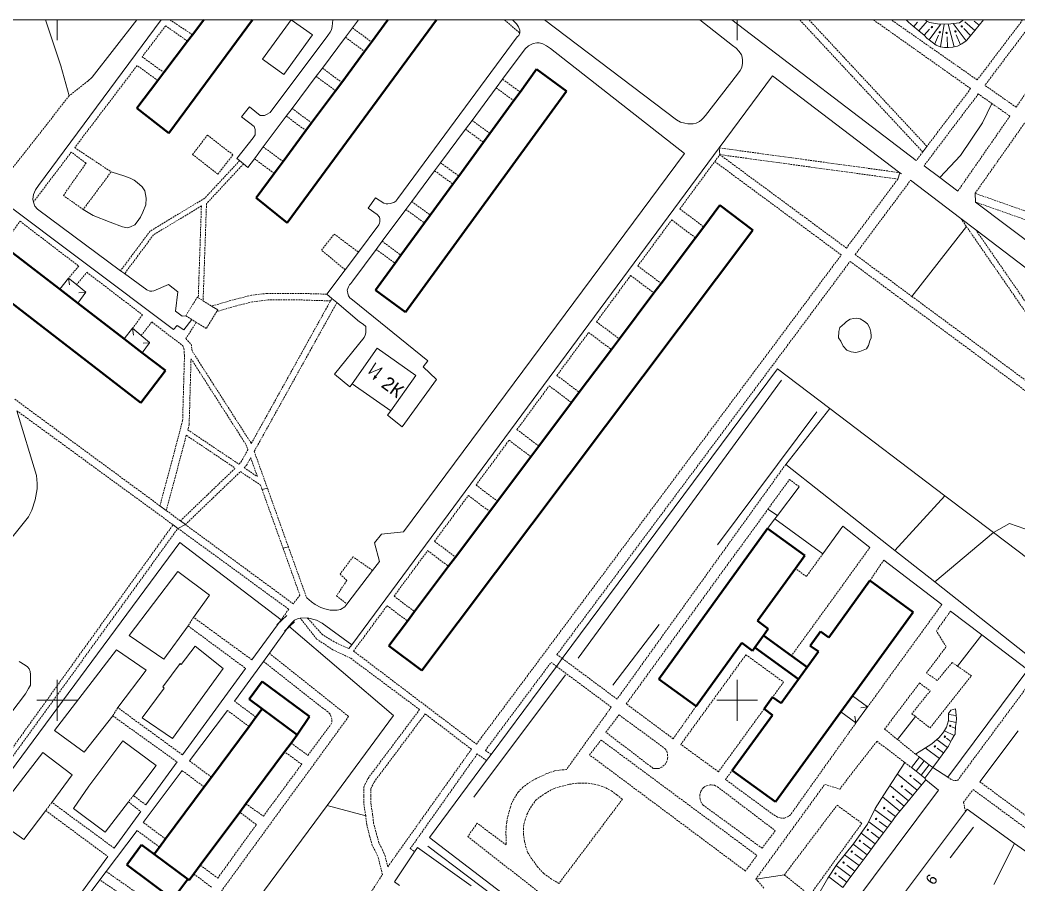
# Model space of a CAD drawing. Extents: x 1000 to 4000, y -5000 to -1000.
# Drawn here: x 1389.1 to 1682.6, y -2254 to -2000 of the extents above; entities that cross this region are included whole.
import ezdxf
from ezdxf.enums import TextEntityAlignment as Align

# ---------------------------------------------------------------- set-up
doc = ezdxf.new("R2010")
doc.units = 0
doc.header["$MEASUREMENT"] = 0
doc.linetypes.add('DASHED', pattern=[0.75, 0.5, -0.25])
for name, color, linetype in [('1', 7, 'CONTINUOUS'), ('11', 7, 'CONTINUOUS'), ('16', 7, 'CONTINUOUS'), ('17', 7, 'CONTINUOUS'), ('24', 7, 'CONTINUOUS'), ('25', 7, 'CONTINUOUS'), ('37', 7, 'CONTINUOUS'), ('40', 7, 'CONTINUOUS'), ('42', 7, 'CONTINUOUS'), ('6', 7, 'CONTINUOUS'), ('7', 7, 'CONTINUOUS'), ('CONSTRUCTION_CLASS', 7, 'CONTINUOUS')]:
    doc.layers.add(name, color=color, linetype=linetype)
doc.styles.get("Standard").update_dxf_attribs({"font": 'txt', "height": 0.2})

msp = doc.modelspace()

# ---------------------------------------------------------------- linework, layer by layer
at = {"layer": '1', "color": 253, "linetype": 'Continuous', "lineweight": 0}
for p, q in [((2000, -2000), (1000, -2000)), ((1400, -2005.98), (1400, -2000)), ((1600, -2005.98), (1600, -2000)), ((1400, -2206.06), (1400, -2194.02)), ((1600, -2206.06), (1600, -2194.02)), ((1405.96, -2200), (1394.04, -2200)), ((1605.96, -2200), (1594.04, -2200))]:
    msp.add_line(p, q, dxfattribs=at)
at = {"layer": '11', "color": 253, "linetype": 'Continuous', "lineweight": 0}
for p, q in [((1548.57, -2187.7), (1611.8, -2102.58)), ((1611.8, -2102.58), (1627.21, -2114.25)), ((1627.21, -2114.25), (1661.07, -2139.91)), ((1661.07, -2139.91), (1675.3, -2150.69)), ((1675.3, -2150.69), (1701.13, -2170.27)), ((1371.41, -2240.99), (1436.07, -2153.61)), ((1436.07, -2153.61), (1465.9, -2176.3)), ((1467.54, -2175.07), (1464.67, -2177.85)), ((1469.8, -2176.94), (1466.92, -2179.72)), ((1468.19, -2178.19), (1498.92, -2204.47)), ((1388.89, -2188.59), (1390.63, -2189.64)), ((1546.84, -2190.02), (1548.57, -2187.7)), ((1390.63, -2189.64), (1391.33, -2190.19)), ((1391.33, -2190.19), (1391.82, -2190.75)), ((1391.82, -2190.75), (1392.1, -2191.52)), ((1392.1, -2191.52), (1392.23, -2192.42)), ((1527.61, -2215.91), (1546.84, -2190.02)), ((1685.45, -2191), (1661.9, -2222.61)), ((1392.23, -2194.86), (1392.16, -2195.56)), ((1392.23, -2192.42), (1392.23, -2193.33)), ((1392.23, -2193.33), (1392.23, -2194.09)), ((1392.23, -2194.09), (1392.23, -2194.86)), ((1391.61, -2196.53), (1390.7, -2198.06)), ((1392.16, -2195.56), (1391.61, -2196.53)), ((1390.7, -2198.06), (1368.61, -2227.17)), ((1498.92, -2204.47), (1479.42, -2230.9)), ((1509.47, -2240.32), (1526.27, -2217.72)), ((1526.27, -2217.72), (1527.61, -2215.91)), ((1659.18, -2226.37), (1598.22, -2308)), ((1479.42, -2230.9), (1459.08, -2258.48)), ((1632.19, -2279.29), (1667.1, -2232.66)), ((1667.1, -2232.66), (1667.56, -2232.04)), ((1667.56, -2232.04), (1681.53, -2242.05)), ((1510.92, -2241.43), (1509.47, -2240.32)), ((1598.22, -2308), (1510.92, -2241.43)), ((1681.53, -2242.05), (1707.23, -2260.45)), ((1505.15, -2244.51), (1499.27, -2253.34)), ((1505.95, -2243.3), (1505.15, -2244.51)), ((1521.74, -2254.58), (1505.95, -2243.3)), ((1499.27, -2253.34), (1500.73, -2254.46))]:
    msp.add_line(p, q, dxfattribs=at)
msp.add_point((1465.9, -2176.3), dxfattribs=at)
at = {"layer": '16', "color": 253, "linetype": 'Continuous', "lineweight": 0}
for p, q in [((1486.82, -2106.93), (1494.15, -2096.53)), ((1494.15, -2096.53), (1505.49, -2104.52)), ((1493.72, -2100.84), (1491.64, -2103.93)), ((1491.64, -2103.93), (1495.57, -2102.31)), ((1495.57, -2102.31), (1492.97, -2105.72)), ((1498.16, -2114.92), (1486.82, -2106.93)), ((1505.49, -2104.52), (1498.16, -2114.92))]:
    msp.add_line(p, q, dxfattribs=at)
msp.add_solid([(1492.97, -2105.72), (1493.29, -2104.42), (1494.17, -2105.06)], dxfattribs=at)
at = {"layer": '24', "color": 253, "linetype": 'Continuous', "lineweight": 0}
for p, q in [((1394.58, -2048.65), (1430.63, -2000)), ((1410.31, -2016.8), (1423.49, -2000)), ((1480.88, -2001.93), (1481.09, -2000)), ((1488.62, -2000), (1486.87, -2002.33)), ((1535.12, -2001.15), (1533.92, -2000)), ((1535.66, -2002.06), (1535.12, -2001.15)), ((1582.17, -2029.39), (1543.29, -2000)), ((1589.04, -2000), (1598.58, -2007.5)), ((1652.65, -2041.29), (1598.38, -2000)), ((1479.61, -2004.58), (1480.34, -2003.58)), ((1480.34, -2003.58), (1480.7, -2002.94)), ((1480.7, -2002.94), (1480.88, -2001.93)), ((1486.87, -2002.33), (1484.8, -2005.09)), ((1536.03, -2002.98), (1535.66, -2002.06)), ((1535.76, -2004.53), (1536.03, -2003.8)), ((1536.03, -2003.8), (1536.03, -2002.98)), ((1462.66, -2027.18), (1479.61, -2004.58)), ((1484.8, -2005.09), (1478.01, -2014.14)), ((1500.24, -2052.46), (1535.3, -2004.98)), ((1535.3, -2004.98), (1535.76, -2004.53)), ((1539.4, -2007.19), (1538.67, -2007.56)), ((1540.04, -2006.92), (1539.4, -2007.19)), ((1541.04, -2006.73), (1540.04, -2006.92)), ((1541.77, -2006.73), (1541.04, -2006.73)), ((1542.87, -2007.01), (1541.77, -2006.73)), ((1543.87, -2007.65), (1542.87, -2007.01)), ((1537.67, -2008.47), (1531.01, -2017.43)), ((1538.67, -2007.56), (1537.67, -2008.47)), ((1545.1, -2008.42), (1543.87, -2007.65)), ((1584.48, -2039.25), (1545.1, -2008.42)), ((1598.58, -2007.5), (1599.67, -2008.32)), ((1599.67, -2008.32), (1600.58, -2009.24)), ((1600.58, -2009.24), (1601.23, -2010.27)), ((1601.23, -2010.27), (1601.46, -2010.95)), ((1601.55, -2012.73), (1601.31, -2013.99)), ((1601.46, -2010.95), (1601.55, -2011.78)), ((1601.55, -2011.78), (1601.55, -2012.73)), ((1478.01, -2014.14), (1476.18, -2016.57)), ((1600.04, -2015.9), (1590.65, -2028.11)), ((1600.86, -2014.81), (1600.04, -2015.9)), ((1601.31, -2013.99), (1600.86, -2014.81)), ((1409.02, -2017.95), (1410.31, -2016.8)), ((1476.18, -2016.57), (1469.1, -2026.01)), ((1531.01, -2017.43), (1529.14, -2019.95)), ((1610.35, -2016.46), (1594.7, -2037.61)), ((1610.35, -2016.46), (1647.84, -2044.89)), ((1529.14, -2019.95), (1522.02, -2029.52)), ((1454.27, -2028.46), (1456.55, -2025.54)), ((1456.55, -2025.54), (1459.74, -2028.09)), ((1461.02, -2028.09), (1461.57, -2027.82)), ((1461.57, -2027.82), (1462.66, -2027.18)), ((1469.1, -2026.01), (1467.41, -2028.27)), ((1457.92, -2031.29), (1454.27, -2028.46)), ((1459.74, -2028.09), (1460.38, -2028.09)), ((1460.38, -2028.09), (1461.02, -2028.09)), ((1467.41, -2028.27), (1460.63, -2037.3)), ((1522.02, -2029.52), (1520.1, -2032.1)), ((1583.35, -2030.03), (1582.17, -2029.39)), ((1584.54, -2030.3), (1583.35, -2030.03)), ((1585.45, -2030.57), (1584.54, -2030.3)), ((1586.18, -2030.57), (1585.45, -2030.57)), ((1587, -2030.57), (1586.18, -2030.57)), ((1587.91, -2030.3), (1587, -2030.57)), ((1588.92, -2029.84), (1587.91, -2030.3)), ((1589.47, -2029.39), (1588.92, -2029.84)), ((1589.92, -2028.93), (1589.47, -2029.39)), ((1590.65, -2028.11), (1589.92, -2028.93)), ((1458.28, -2032.2), (1457.92, -2031.29)), ((1458.28, -2032.94), (1458.28, -2032.2)), ((1458.28, -2033.76), (1458.28, -2032.94)), ((1520.1, -2032.1), (1512.76, -2041.98)), ((1452.9, -2040.7), (1457.64, -2034.67)), ((1457.64, -2034.67), (1458.28, -2033.76)), ((1460.63, -2037.3), (1458.02, -2040.78)), ((1594.7, -2037.61), (1486.64, -2183.66)), ((1584.48, -2039.25), (1501.9, -2150.47)), ((1594.89, -2039.59), (1594.7, -2037.61)), ((1654.53, -2038.8), (1655.77, -2037.16)), ((1453.69, -2041.35), (1452.9, -2040.7)), ((1454.83, -2042.3), (1453.69, -2041.35)), ((1456.09, -2043.35), (1454.83, -2042.3)), ((1458.02, -2040.78), (1456.09, -2043.35)), ((1512.76, -2041.98), (1511.02, -2044.32)), ((1511.02, -2044.32), (1504.29, -2053.38)), ((1647.23, -2046.76), (1647.84, -2044.89)), ((1647.84, -2044.89), (1648.34, -2045.28)), ((1647.84, -2044.89), (1648.34, -2045.28)), ((1659.56, -2046.31), (1654.93, -2042.84)), ((1650.99, -2047.1), (1665.74, -2058.34)), ((1664.87, -2050.29), (1659.56, -2046.31)), ((1434.21, -2091.04), (1379.66, -2050.04)), ((1393.03, -2051.35), (1393.66, -2049.93)), ((1393.66, -2049.93), (1394.58, -2048.65)), ((1670.07, -2053.54), (1669.93, -2050.96)), ((1392.92, -2052.66), (1393.03, -2051.35)), ((1393.05, -2053.53), (1392.92, -2052.66)), ((1393.5, -2054.78), (1393.05, -2053.53)), ((1491.48, -2055.29), (1493.67, -2052.28)), ((1493.67, -2052.28), (1496.04, -2053.83)), ((1496.04, -2053.83), (1496.77, -2054.01)), ((1496.77, -2054.01), (1497.23, -2054.01)), ((1497.23, -2054.01), (1497.96, -2053.92)), ((1497.96, -2053.92), (1499, -2053.69)), ((1499, -2053.69), (1499.6, -2053.28)), ((1499.6, -2053.28), (1500.24, -2052.46)), ((1504.29, -2053.38), (1502.56, -2055.69)), ((1744.6, -2110.02), (1670.07, -2053.54)), ((1394.3, -2055.59), (1393.5, -2054.78)), ((1418.7, -2073.7), (1394.3, -2055.59)), ((1494.13, -2057.21), (1491.48, -2055.29)), ((1502.56, -2055.69), (1495.59, -2065.07)), ((1494.77, -2057.94), (1494.13, -2057.21)), ((1494.58, -2060.22), (1494.77, -2059.76)), ((1494.95, -2058.49), (1494.77, -2057.94)), ((1494.77, -2059.76), (1494.95, -2059.31)), ((1494.95, -2058.85), (1494.95, -2058.49)), ((1494.95, -2059.31), (1494.95, -2058.85)), ((1665.74, -2058.34), (1670.13, -2061.69)), ((1488.59, -2068.23), (1494.58, -2060.22)), ((1670.13, -2061.69), (1741.09, -2115.74)), ((1495.59, -2065.07), (1493.84, -2067.43)), ((1484.71, -2073.42), (1488.59, -2068.23)), ((1493.84, -2067.43), (1486.93, -2076.73)), ((1419.87, -2074.57), (1418.7, -2073.7)), ((1426.36, -2079.38), (1419.87, -2074.57)), ((1479.35, -2080.6), (1484.71, -2073.42)), ((1486.38, -2077.46), (1486.02, -2077.82)), ((1486.93, -2076.73), (1486.38, -2077.46)), ((1427.28, -2079.75), (1426.36, -2079.38)), ((1427.91, -2079.75), (1427.28, -2079.75)), ((1428.46, -2079.66), (1427.91, -2079.75)), ((1432.75, -2077.74), (1428.46, -2079.66)), ((1435.49, -2079.93), (1432.75, -2077.74)), ((1434.85, -2085.6), (1435.49, -2079.93)), ((1480.82, -2081.85), (1479.35, -2080.6)), ((1485.47, -2078.92), (1485.29, -2079.47)), ((1485.29, -2079.47), (1485.38, -2079.83)), ((1485.38, -2079.83), (1485.47, -2080.38)), ((1485.65, -2078.46), (1485.47, -2078.92)), ((1485.47, -2080.38), (1485.74, -2081.11)), ((1486.02, -2077.82), (1485.65, -2078.46)), ((1482.28, -2083.09), (1480.82, -2081.85)), ((1488.93, -2088.73), (1482.28, -2083.09)), ((1485.74, -2081.11), (1486.11, -2081.66)), ((1486.11, -2081.66), (1486.84, -2082.3)), ((1486.84, -2082.3), (1508.98, -2100.25)), ((1436.77, -2087.06), (1434.85, -2085.6)), ((1445.45, -2084.11), (1447.32, -2085.23)), ((1447.32, -2085.23), (1446.97, -2085.7)), ((1437.83, -2086.97), (1436.77, -2087.06)), ((1439.6, -2088.07), (1437.31, -2091.13)), ((1490.02, -2089.46), (1488.93, -2088.73)), ((1490.75, -2090.1), (1490.02, -2089.46)), ((1435.3, -2089.85), (1434.21, -2091.04)), ((1437.31, -2091.13), (1435.3, -2089.85)), ((1490.57, -2092.66), (1490.75, -2091.93)), ((1490.84, -2090.74), (1490.75, -2090.1)), ((1490.75, -2091.29), (1490.84, -2090.74)), ((1490.75, -2091.93), (1490.75, -2091.29)), ((1481.55, -2104.15), (1490.3, -2093.3)), ((1490.3, -2093.3), (1490.57, -2092.66)), ((1508.98, -2100.25), (1507.7, -2101.99)), ((1507.7, -2101.99), (1511.62, -2105.73)), ((1486.11, -2107.81), (1481.55, -2104.15)), ((1486.82, -2106.93), (1486.11, -2107.81)), ((1511.62, -2105.73), (1501.5, -2119.58)), ((1497.12, -2116.2), (1498.16, -2114.92)), ((1501.5, -2119.58), (1497.12, -2116.2)), ((1646.34, -2155.97), (1614.26, -2130.66)), ((1460.3, -2138.07), (1461.86, -2137.66)), ((1618.24, -2137.23), (1611.79, -2145.66)), ((1430.26, -2142.84), (1432.12, -2144.21)), ((1436.26, -2147.25), (1437.73, -2148.33)), ((1611.02, -2146.66), (1608.87, -2149.47)), ((1611.79, -2145.66), (1611.02, -2146.66)), ((1611.02, -2146.66), (1625.19, -2156.91)), ((1434.11, -2148.4), (1435.55, -2149.45)), ((1435.55, -2149.45), (1437.73, -2148.33)), ((1501.9, -2150.47), (1495.42, -2151.2)), ((1625.19, -2156.91), (1631.03, -2148.8)), ((1631.03, -2148.8), (1639.02, -2155.07)), ((1495.42, -2151.2), (1493.32, -2153.67)), ((1493.32, -2153.67), (1494.78, -2159.15)), ((1466.45, -2155.27), (1468.01, -2154.85)), ((1658.05, -2165.21), (1646.34, -2155.97)), ((1494.78, -2159.15), (1492.75, -2161.81)), ((1643.08, -2158.76), (1660.18, -2171.82)), ((1492.75, -2161.81), (1485.22, -2171.69)), ((1687.19, -2188.2), (1658.05, -2165.21)), ((1474.77, -2171.03), (1473.41, -2169.92)), ((1475.86, -2171.85), (1474.77, -2171.03)), ((1477.52, -2172.69), (1475.86, -2171.85)), ((1478.74, -2173.09), (1477.52, -2172.69)), ((1480.32, -2173.47), (1478.74, -2173.09)), ((1482.33, -2173.47), (1480.32, -2173.47)), ((1483.39, -2173.28), (1482.33, -2173.47)), ((1484.58, -2172.54), (1483.39, -2173.28)), ((1485.22, -2171.69), (1484.58, -2172.54)), ((1662.73, -2173.75), (1671.91, -2180.72)), ((1457.27, -2188.1), (1465.9, -2176.3)), ((1468.19, -2178.19), (1469.22, -2176.99)), ((1469.22, -2176.99), (1469.85, -2176.43)), ((1469.85, -2176.43), (1470.68, -2176.02)), ((1470.68, -2176.02), (1471.49, -2175.86)), ((1471.49, -2175.86), (1473.63, -2175.8)), ((1473.63, -2175.8), (1476.25, -2176.47)), ((1476.25, -2176.47), (1477.92, -2177.34)), ((1477.92, -2177.34), (1486.64, -2183.66)), ((1462.42, -2186.14), (1468.19, -2178.19)), ((1671.91, -2180.72), (1685.45, -2191)), ((1460.68, -2188.55), (1462.42, -2186.14)), ((1486.64, -2183.66), (1485.81, -2184.79)), ((1452.18, -2200.26), (1460.68, -2188.55)), ((1436.84, -2216), (1455.43, -2190.61)), ((1438.96, -2217.81), (1450.12, -2202.99)), ((1682.6, -2208.96), (1671.3, -2223.94)), ((1426.07, -2230.72), (1435.3, -2218.11)), ((1425.34, -2235.88), (1436.8, -2220.67)), ((1657.52, -2219.79), (1661.9, -2222.61)), ((1655.43, -2223.34), (1655.16, -2222.84)), ((1659.18, -2226.37), (1655.43, -2223.34)), ((1416.77, -2243.43), (1424.61, -2232.71)), ((1414.45, -2250.33), (1423.55, -2238.26)), ((1394.24, -2274.21), (1414.94, -2245.93)), ((1412.58, -2252.81), (1414.45, -2250.33)), ((1395.67, -2275.26), (1412.58, -2252.81))]:
    msp.add_line(p, q, dxfattribs=at)
at = {"layer": '24', "color": 253, "linetype": 'DASHED', "lineweight": 0}
for p, q in [((1439.85, -2004.35), (1433.25, -2000)), ((1531.58, -2000), (1536.03, -2003.8)), ((1618.39, -2000), (1654.53, -2038.8)), ((1621.14, -2000), (1655.77, -2037.16)), ((1668.63, -2020.18), (1640.08, -2000)), ((1670.56, -2017.63), (1645.35, -2000)), ((1683.91, -2000), (1670.56, -2017.63)), ((1687.31, -2000), (1672.81, -2019.21)), ((1699.8, -2000), (1681.99, -2025.64)), ((1431.94, -2001.72), (1425.01, -2010.84)), ((1438.4, -2006.26), (1431.94, -2001.72)), ((1486.87, -2002.33), (1492.48, -2006.48)), ((1484.8, -2005.09), (1490.43, -2009.26)), ((1425.01, -2010.84), (1431.43, -2015.47)), ((1423.55, -2013.4), (1405.2, -2037.54)), ((1429.64, -2017.84), (1423.55, -2013.4)), ((1478.01, -2014.14), (1483.69, -2018.35)), ((1409.02, -2017.95), (1403.54, -2022.33)), ((1476.18, -2016.57), (1481.88, -2020.79)), ((1531.01, -2017.43), (1536.14, -2021.18)), ((1529.14, -2019.95), (1534.29, -2023.71)), ((1670.88, -2021.76), (1654.93, -2042.84)), ((1668.63, -2020.18), (1655.77, -2037.16)), ((1674.89, -2024.56), (1670.88, -2021.76)), ((1681.99, -2025.64), (1672.81, -2019.21)), ((1403.54, -2022.33), (1384.15, -2047.05)), ((1680.17, -2028.27), (1674.89, -2024.56)), ((1469.1, -2026.01), (1474.86, -2030.27)), ((1669.93, -2050.96), (1687.66, -2025.83)), ((1467.41, -2028.27), (1473.17, -2032.54)), ((1522.02, -2029.52), (1527.26, -2033.34)), ((1680.17, -2028.27), (1664.87, -2050.29)), ((1520.1, -2032.1), (1525.36, -2035.94)), ((1439.83, -2039.53), (1444.24, -2033.84)), ((1444.24, -2033.84), (1451.72, -2039.64)), ((1404.2, -2038.86), (1393.05, -2053.53)), ((1408.52, -2042.1), (1404.2, -2038.86)), ((1405.2, -2037.54), (1415.91, -2044.66)), ((1447.31, -2045.33), (1439.83, -2039.53)), ((1460.63, -2037.3), (1466.45, -2041.61)), ((1594.7, -2037.61), (1647.84, -2044.89)), ((1654.53, -2038.8), (1652.65, -2041.29)), ((1401.86, -2051.6), (1408.52, -2042.1)), ((1453.69, -2041.35), (1443.42, -2052.39)), ((1454.83, -2042.3), (1443.94, -2054)), ((1451.72, -2039.64), (1447.31, -2045.33)), ((1458.02, -2040.78), (1463.86, -2045.11)), ((1512.76, -2041.98), (1518.1, -2045.88)), ((1583.12, -2055.53), (1593.39, -2041.62)), ((1593.39, -2041.62), (1594.89, -2039.59)), ((1593.39, -2041.62), (1630.59, -2069.07)), ((1594.89, -2039.59), (1632.1, -2067.05)), ((1594.89, -2039.59), (1647.23, -2046.76)), ((1415.91, -2044.66), (1407.7, -2055.71)), ((1511.02, -2044.32), (1516.38, -2048.24)), ((1632.1, -2067.05), (1647.23, -2046.76)), ((1634.68, -2068.96), (1650.99, -2047.1)), ((1669.93, -2050.96), (1763.35, -2083.94)), ((1407.7, -2055.71), (1401.86, -2051.6)), ((1443.42, -2052.39), (1427.36, -2062.07)), ((1443.94, -2054), (1442.95, -2082.55)), ((1504.29, -2053.38), (1509.73, -2057.35)), ((1670.07, -2053.54), (1769.44, -2088.62)), ((1442.45, -2054.67), (1428.36, -2063.17)), ((1442.45, -2054.67), (1441.52, -2081.66)), ((1502.56, -2055.69), (1508.03, -2059.68)), ((1583.12, -2055.53), (1590.13, -2060.8)), ((1386.33, -2062.99), (1389.13, -2059.18)), ((1389.13, -2059.18), (1406.37, -2072.36)), ((1570.76, -2072.29), (1580.72, -2058.78)), ((1580.72, -2058.78), (1587.7, -2064.03)), ((1665.74, -2058.34), (1667.36, -2060.68)), ((1427.36, -2062.07), (1418.7, -2073.7)), ((1477.75, -2067.69), (1481.51, -2062.95)), ((1481.51, -2062.95), (1488.59, -2068.23)), ((1667.36, -2060.68), (1713.04, -2126.79)), ((1670.13, -2061.69), (1717.29, -2129.92)), ((1428.36, -2063.17), (1419.87, -2074.57)), ((1495.59, -2065.07), (1501.13, -2069.12)), ((1484.71, -2073.42), (1477.75, -2067.69)), ((1493.84, -2067.43), (1499.4, -2071.5)), ((1523.31, -2212.89), (1630.59, -2069.07)), ((1546.99, -2186.53), (1633.18, -2070.98)), ((1633.18, -2070.98), (1727.16, -2140.34)), ((1634.68, -2068.96), (1651.36, -2081.27)), ((1406.37, -2072.36), (1403.41, -2075.87)), ((1405.74, -2077.81), (1408.76, -2074.18)), ((1408.76, -2074.18), (1425.12, -2086.69)), ((1570.76, -2072.29), (1577.62, -2077.45)), ((1558.62, -2088.73), (1568.66, -2075.13)), ((1568.66, -2075.13), (1575.5, -2080.26)), ((1461.76, -2080.37), (1457.16, -2080.93)), ((1465.93, -2080.37), (1461.76, -2080.37)), ((1471.92, -2080.37), (1465.93, -2080.37)), ((1475.68, -2080.51), (1471.92, -2080.37)), ((1479.35, -2080.6), (1475.68, -2080.51)), ((1437.83, -2086.97), (1441.24, -2081.49)), ((1441.24, -2081.49), (1441.52, -2081.66)), ((1441.52, -2081.66), (1442.95, -2082.55)), ((1442.95, -2082.55), (1445.45, -2084.11)), ((1452.57, -2082.05), (1445.45, -2084.11)), ((1457.16, -2080.93), (1452.57, -2082.05)), ((1457.44, -2082.88), (1452.85, -2084)), ((1457.12, -2124.5), (1480.42, -2082.57)), ((1462.04, -2082.32), (1457.44, -2082.88)), ((1457.98, -2126.82), (1482.28, -2083.09)), ((1466.21, -2082.32), (1462.04, -2082.32)), ((1472.2, -2082.32), (1466.21, -2082.32)), ((1475.96, -2082.46), (1472.2, -2082.32)), ((1480.42, -2082.57), (1475.96, -2082.46)), ((1480.42, -2082.57), (1480.82, -2081.85)), ((1651.36, -2081.27), (1713.04, -2126.79)), ((1446.97, -2085.7), (1443.85, -2090.71)), ((1452.85, -2084), (1446.97, -2085.7)), ((1425.12, -2086.69), (1422.2, -2090.64)), ((1424.76, -2092.78), (1427.84, -2088.78)), ((1427.84, -2088.78), (1437.01, -2095.79)), ((1439.6, -2088.07), (1437.83, -2086.97)), ((1440.95, -2088.91), (1437.86, -2093.68)), ((1440.95, -2088.91), (1439.6, -2088.07)), ((1443.85, -2090.71), (1440.95, -2088.91)), ((1558.62, -2088.73), (1565.34, -2093.78)), ((1546.98, -2104.51), (1556.31, -2091.87)), ((1556.31, -2091.87), (1563, -2096.89)), ((1437.86, -2093.68), (1439.41, -2095.33)), ((1439.41, -2095.33), (1439.78, -2097.43)), ((1437.01, -2095.79), (1437.29, -2096.59)), ((1437.29, -2096.59), (1437.47, -2098.6)), ((1439.78, -2097.43), (1457.12, -2124.5)), ((1437.47, -2098.6), (1436.93, -2117.77)), ((1439.4, -2099.59), (1438.85, -2118.96)), ((1439.4, -2099.59), (1455.54, -2124.79)), ((1546.98, -2104.51), (1553.56, -2109.45)), ((1535.23, -2120.42), (1544.72, -2107.56)), ((1544.72, -2107.56), (1551.28, -2112.49)), ((1430.26, -2142.84), (1387.52, -2111.44)), ((1388.17, -2114.86), (1434.11, -2148.4)), ((1436.93, -2117.77), (1430.26, -2142.84)), ((1438.85, -2118.96), (1438.44, -2120.5)), ((1438.44, -2120.5), (1453.49, -2130.59)), ((1535.23, -2120.42), (1541.68, -2125.26)), ((1438.01, -2122.1), (1432.12, -2144.21)), ((1438.01, -2122.1), (1452.39, -2131.75)), ((1523.2, -2136.73), (1532.91, -2123.56)), ((1532.91, -2123.56), (1539.33, -2128.39)), ((1454.08, -2129.97), (1456.1, -2126.34)), ((1455.54, -2124.79), (1456.1, -2126.34)), ((1457.98, -2126.82), (1461.86, -2137.66)), ((1453.49, -2130.59), (1454.08, -2129.97)), ((1455.72, -2130.88), (1456.94, -2128.69)), ((1456.94, -2128.69), (1458.92, -2134.24)), ((1436.26, -2147.25), (1452.39, -2131.75)), ((1437.73, -2148.33), (1453.92, -2132.77)), ((1453.92, -2132.77), (1459.82, -2136.72)), ((1455.02, -2131.62), (1455.72, -2130.88)), ((1455.02, -2131.62), (1458.92, -2134.24)), ((1614.26, -2130.66), (1564.66, -2199.65)), ((1609.02, -2143.81), (1615.39, -2135.05)), ((1615.39, -2135.05), (1618.24, -2137.23)), ((1459.82, -2136.72), (1460.3, -2138.07)), ((1460.3, -2138.07), (1466.45, -2155.27)), ((1461.86, -2137.66), (1468.01, -2154.85)), ((1523.2, -2136.73), (1529.49, -2141.47)), ((1511, -2153.26), (1520.94, -2139.79)), ((1520.94, -2139.79), (1527.21, -2144.5)), ((1436.26, -2147.25), (1432.12, -2144.21)), ((1567.38, -2201.06), (1609.02, -2143.81)), ((1383.76, -2218.34), (1434.11, -2148.4)), ((1385.29, -2218.83), (1435.55, -2149.45)), ((1435.55, -2149.45), (1468.11, -2173.22)), ((1469.48, -2171.66), (1437.73, -2148.33)), ((1511, -2153.26), (1517.15, -2157.89)), ((1466.45, -2155.27), (1471.4, -2169.09)), ((1468.01, -2154.85), (1473.41, -2169.92)), ((1499.09, -2169.39), (1508.97, -2156.01)), ((1508.97, -2156.01), (1515.1, -2160.61)), ((1639.02, -2155.07), (1615.93, -2186.92)), ((1625.19, -2156.91), (1620.33, -2163.62)), ((1487.04, -2157.84), (1483.21, -2162.86)), ((1492.75, -2161.81), (1487.04, -2157.84)), ((1643.08, -2158.76), (1639.03, -2164.81)), ((1620.33, -2163.62), (1617.11, -2161.22)), ((1485.21, -2164.78), (1482.2, -2169.26)), ((1483.21, -2162.86), (1485.21, -2164.78)), ((1471.4, -2169.09), (1469.48, -2171.66)), ((1482.2, -2169.26), (1485.22, -2171.69)), ((1499.09, -2169.39), (1505.11, -2173.92)), ((1468.11, -2173.22), (1465.9, -2176.3)), ((1487.19, -2185.52), (1497.03, -2172.19)), ((1497.03, -2172.19), (1503.02, -2176.69)), ((1660.18, -2171.82), (1638.34, -2201.92)), ((1658.54, -2179.66), (1662.73, -2173.75)), ((1440.14, -2175.61), (1438.51, -2178.11)), ((1457.27, -2188.1), (1440.14, -2175.61)), ((1476.3, -2181.97), (1471.49, -2175.86)), ((1478.03, -2180.69), (1473.63, -2175.8)), ((1438.51, -2178.11), (1455.43, -2190.61)), ((1661.46, -2184.23), (1658.54, -2179.66)), ((1481.12, -2185.16), (1476.3, -2181.97)), ((1482.12, -2183.15), (1478.03, -2180.69)), ((1485.81, -2184.79), (1482.12, -2183.15)), ((1462.42, -2186.14), (1485.73, -2204.78)), ((1486.31, -2187.62), (1481.12, -2185.16)), ((1487.19, -2185.52), (1523.31, -2212.89)), ((1655.63, -2191.97), (1661.46, -2184.23)), ((1478.19, -2202.32), (1460.68, -2188.55)), ((1506.6, -2202.73), (1486.31, -2187.62)), ((1525.96, -2214.72), (1545.26, -2188.85)), ((1546.84, -2190.02), (1545.26, -2188.85)), ((1548.57, -2187.7), (1546.99, -2186.53)), ((1564.66, -2199.65), (1548.57, -2187.7)), ((1583.4, -2212.98), (1602.55, -2186.61)), ((1602.55, -2186.61), (1613.62, -2194.64)), ((1663.2, -2188.87), (1658.82, -2194.16)), ((1664.75, -2189.94), (1663.2, -2188.87)), ((1562.97, -2202), (1546.84, -2190.02)), ((1658.82, -2194.16), (1655.63, -2191.97)), ((1668.86, -2192.8), (1664.75, -2189.94)), ((1613.62, -2194.64), (1610.4, -2199.07)), ((1643.33, -2208.48), (1653.62, -2194.9)), ((1653.62, -2194.9), (1656.72, -2197.27)), ((1656.72, -2208.14), (1668.86, -2192.8)), ((1686.99, -2193.65), (1664.88, -2223.44)), ((1656.72, -2197.27), (1651.34, -2203.94)), ((1458.49, -2204.95), (1452.18, -2200.26)), ((1417.85, -2202.16), (1416.36, -2204.56)), ((1436.84, -2216), (1417.85, -2202.16)), ((1456.45, -2207.7), (1450.12, -2202.99)), ((1479.65, -2203.36), (1478.19, -2202.32)), ((1480.28, -2204.06), (1479.65, -2203.36)), ((1491.45, -2222.94), (1506.6, -2202.73)), ((1562.97, -2202), (1549.75, -2220.38)), ((1581.16, -2211.29), (1567.38, -2201.06)), ((1587.9, -2201.75), (1581.16, -2211.29)), ((1607.89, -2202.54), (1594.47, -2221.01)), ((1416.36, -2204.56), (1435.3, -2218.11)), ((1485.73, -2204.78), (1438.16, -2269.99)), ((1480.55, -2204.62), (1480.28, -2204.06)), ((1480.48, -2207.13), (1480.83, -2206.36)), ((1480.83, -2205.59), (1480.55, -2204.62)), ((1480.83, -2206.36), (1480.83, -2205.59)), ((1493.22, -2224.03), (1508.25, -2203.99)), ((1521.84, -2214.39), (1508.25, -2203.99)), ((1561.36, -2209.38), (1565.25, -2204.28)), ((1565.25, -2204.28), (1578.84, -2214.24)), ((1634.88, -2206.67), (1615.65, -2233.66)), ((1651.34, -2203.94), (1652.42, -2204.78)), ((1652.42, -2204.78), (1656.72, -2208.14)), ((1473.74, -2216.18), (1480.48, -2207.13)), ((1574.55, -2219.45), (1561.36, -2209.38)), ((1647.16, -2211.56), (1643.33, -2208.48)), ((1468.82, -2212.56), (1473.74, -2216.18)), ((1556.58, -2216.05), (1559.96, -2211.67)), ((1559.96, -2211.67), (1605.8, -2245.62)), ((1630.13, -2226.09), (1641.06, -2212.04)), ((1641.06, -2212.04), (1649.29, -2218.29)), ((1652.43, -2215.81), (1647.16, -2211.56)), ((1471.94, -2218.79), (1466.91, -2215.13)), ((1497.24, -2248.95), (1521.84, -2214.39)), ((1527.61, -2215.91), (1525.96, -2214.72)), ((1578.84, -2214.24), (1579.28, -2214.97)), ((1579.28, -2214.97), (1579.5, -2215.82)), ((1594.47, -2221.01), (1583.4, -2212.98)), ((1445.39, -2222.59), (1438.96, -2217.81)), ((1523.56, -2215.76), (1503.87, -2243.58)), ((1526.27, -2217.72), (1523.56, -2215.76)), ((1602.4, -2250.18), (1556.58, -2216.05)), ((1579.02, -2218.53), (1578.55, -2219.05)), ((1579.3, -2217.89), (1579.02, -2218.53)), ((1579.48, -2217.16), (1579.3, -2217.89)), ((1579.55, -2216.62), (1579.48, -2217.16)), ((1579.5, -2215.82), (1579.55, -2216.62)), ((1649.29, -2218.29), (1651.2, -2219.77)), ((1653.55, -2216.72), (1652.43, -2215.81)), ((1443.25, -2225.46), (1436.8, -2220.67)), ((1460.67, -2234.05), (1471.94, -2218.79)), ((1546.3, -2220.75), (1544, -2221.56)), ((1548.37, -2220.41), (1546.3, -2220.75)), ((1549.75, -2220.38), (1548.37, -2220.41)), ((1575.28, -2220), (1574.55, -2219.45)), ((1575.92, -2220.09), (1575.28, -2220)), ((1576.56, -2220.07), (1575.92, -2220.09)), ((1577.03, -2220), (1576.56, -2220.07)), ((1577.79, -2219.68), (1577.03, -2220)), ((1578.55, -2219.05), (1577.79, -2219.68)), ((1596.51, -2223.25), (1598.5, -2220.66)), ((1490.17, -2225.49), (1491.45, -2222.94)), ((1492.25, -2225.98), (1493.22, -2224.03)), ((1538.43, -2224.45), (1537, -2225.57)), ((1539.89, -2223.53), (1538.43, -2224.45)), ((1541.72, -2222.56), (1539.89, -2223.53)), ((1544, -2221.56), (1541.72, -2222.56)), ((1550.77, -2224.7), (1552.32, -2224.42)), ((1552.32, -2224.42), (1553.6, -2224.32)), ((1553.6, -2224.32), (1555.42, -2224.32)), ((1555.42, -2224.32), (1557.24, -2224.51)), ((1610.57, -2233.58), (1596.51, -2223.25)), ((1662.94, -2223.28), (1661.9, -2222.61)), ((1663.7, -2223.53), (1662.94, -2223.28)), ((1664.38, -2223.59), (1663.7, -2223.53)), ((1664.88, -2223.44), (1664.38, -2223.59)), ((1671.3, -2223.94), (1704.31, -2248.26)), ((1490.17, -2228.07), (1490.17, -2225.49)), ((1492.25, -2228.07), (1492.25, -2225.98)), ((1535.54, -2227), (1534.37, -2228.92)), ((1537, -2225.57), (1535.54, -2227)), ((1542.01, -2228.35), (1543.56, -2227.35)), ((1543.56, -2227.35), (1545.11, -2226.43)), ((1545.11, -2226.43), (1546.2, -2225.89)), ((1546.2, -2225.89), (1547.76, -2225.43)), ((1547.76, -2225.43), (1549.22, -2225.06)), ((1549.22, -2225.06), (1550.77, -2224.7)), ((1557.24, -2224.51), (1559.25, -2224.97)), ((1559.25, -2224.97), (1560.71, -2225.43)), ((1560.71, -2225.43), (1562.99, -2226.62)), ((1562.99, -2226.62), (1564.63, -2227.8)), ((1589, -2227.89), (1589.3, -2226.72)), ((1589.3, -2226.72), (1589.77, -2226.02)), ((1589.77, -2226.02), (1590.11, -2225.63)), ((1590.11, -2225.63), (1590.98, -2225.14)), ((1590.98, -2225.14), (1592.07, -2224.86)), ((1592.07, -2224.86), (1592.31, -2224.87)), ((1592.31, -2224.87), (1593.31, -2224.96)), ((1593.31, -2224.96), (1594.21, -2225.45)), ((1594.21, -2225.45), (1611.18, -2238.33)), ((1605.43, -2252.6), (1625.75, -2224.72)), ((1625.75, -2224.72), (1630.13, -2226.09)), ((1666.52, -2229.97), (1669.35, -2226.22)), ((1669.35, -2226.22), (1736.74, -2275.86)), ((1398.46, -2230), (1396.67, -2232.42)), ((1416.77, -2243.43), (1398.46, -2230)), ((1422.45, -2227.95), (1420.97, -2229.88)), ((1420.97, -2229.88), (1424.61, -2232.71)), ((1426.07, -2230.72), (1422.45, -2227.95)), ((1490.17, -2230.18), (1490.17, -2228.07)), ((1490.75, -2233.92), (1490.17, -2230.18)), ((1492.25, -2230.03), (1492.25, -2228.07)), ((1492.8, -2233.65), (1492.25, -2230.03)), ((1533.64, -2230.29), (1533.28, -2231.57)), ((1534.37, -2228.92), (1533.64, -2230.29)), ((1539.73, -2230.82), (1540.73, -2229.36)), ((1540.73, -2229.36), (1542.01, -2228.35)), ((1566.24, -2229.07), (1547.57, -2253.84)), ((1564.63, -2227.8), (1566.24, -2229.07)), ((1589.06, -2229.06), (1589, -2227.89)), ((1589.47, -2230.2), (1589.06, -2229.06)), ((1590.02, -2230.84), (1589.47, -2230.2)), ((1667.1, -2232.66), (1666.52, -2229.97)), ((1396.67, -2232.42), (1414.94, -2245.93)), ((1458.6, -2236.53), (1453.71, -2232.89)), ((1455.53, -2230.44), (1460.67, -2234.05)), ((1532.82, -2233.03), (1532.46, -2234.49)), ((1533.28, -2231.57), (1532.82, -2233.03)), ((1538.18, -2233.56), (1538.82, -2232.19)), ((1538.82, -2232.19), (1539.73, -2230.82)), ((1607.31, -2243.48), (1590.02, -2230.84)), ((1613.85, -2251.3), (1629.36, -2230.84)), ((1629.36, -2230.84), (1636.66, -2236.14)), ((1431.89, -2240.75), (1425.34, -2235.88)), ((1491.04, -2236.54), (1490.75, -2233.92)), ((1493.08, -2236.16), (1492.8, -2233.65)), ((1493.92, -2239.36), (1493.08, -2236.16)), ((1523.52, -2236.13), (1520.78, -2240.06)), ((1532.09, -2242.53), (1523.52, -2236.13)), ((1532.27, -2235.86), (1532.09, -2236.96)), ((1532.46, -2234.49), (1532.27, -2235.86)), ((1537.26, -2236.39), (1537.63, -2235.2)), ((1537.63, -2235.2), (1538.18, -2233.56)), ((1611.85, -2234.36), (1610.57, -2233.58)), ((1612.64, -2234.58), (1611.85, -2234.36)), ((1612.99, -2234.64), (1612.64, -2234.58)), ((1613.85, -2234.64), (1612.99, -2234.64)), ((1615.02, -2234.12), (1613.85, -2234.64)), ((1615.65, -2233.66), (1615.02, -2234.12)), ((1636.66, -2236.14), (1621.32, -2257.32)), ((1430.11, -2243.14), (1423.55, -2238.26)), ((1447.25, -2252.27), (1458.6, -2236.53)), ((1491.92, -2239.9), (1491.04, -2236.54)), ((1532.09, -2236.96), (1532, -2238.42)), ((1532, -2238.42), (1532, -2239.42)), ((1537.14, -2237.89), (1537.26, -2236.39)), ((1537.17, -2239.59), (1537.14, -2237.89)), ((1611.18, -2238.33), (1607.31, -2243.48)), ((1492.68, -2242.65), (1491.92, -2239.9)), ((1494.61, -2241.87), (1493.92, -2239.36)), ((1495.73, -2243.96), (1494.61, -2241.87)), ((1520.78, -2240.06), (1579.47, -2285.99)), ((1532, -2239.42), (1532.09, -2242.53)), ((1537.45, -2241.41), (1537.17, -2239.59)), ((1537.9, -2243.33), (1537.45, -2241.41)), ((1493.85, -2244.85), (1492.68, -2242.65)), ((1494.51, -2246.45), (1493.85, -2244.85)), ((1496.49, -2245.81), (1495.73, -2243.96)), ((1503.87, -2243.58), (1505.15, -2244.51)), ((1538.45, -2244.79), (1537.9, -2243.33)), ((1539.45, -2246.44), (1538.45, -2244.79)), ((1495.65, -2251.19), (1494.51, -2246.45)), ((1497.24, -2248.95), (1496.49, -2245.81)), ((1540.46, -2247.81), (1539.45, -2246.44)), ((1541.28, -2249), (1540.46, -2247.81)), ((1605.8, -2245.62), (1602.4, -2250.18)), ((1414.45, -2250.33), (1434.26, -2264.16)), ((1442.13, -2248.47), (1447.25, -2252.27)), ((1543.1, -2250.91), (1541.28, -2249)), ((1438.16, -2269.99), (1412.58, -2252.81)), ((1445.46, -2254.96), (1440.21, -2251.05)), ((1487.98, -2263.32), (1495.65, -2251.19)), ((1545.38, -2252.56), (1543.1, -2250.91)), ((1547.57, -2253.84), (1545.38, -2252.56)), ((1606.16, -2253.24), (1605.43, -2252.6)), ((1607.8, -2255.25), (1606.16, -2253.24)), ((1621.32, -2257.32), (1613.85, -2251.3))]:
    msp.add_line(p, q, dxfattribs=at)
at = {"layer": '25', "color": 253, "linetype": 'Continuous', "lineweight": 0}
for p, q in [((1651.2, -2219.77), (1653.55, -2216.72)), ((1652.62, -2220.87), (1655, -2217.84)), ((1653.55, -2216.72), (1655, -2217.84)), ((1655, -2217.84), (1656.42, -2218.94)), ((1652.62, -2220.87), (1651.2, -2219.77)), ((1654.04, -2221.97), (1652.62, -2220.87)), ((1654.04, -2221.97), (1656.42, -2218.94)), ((1657.52, -2219.79), (1655.16, -2222.84)), ((1656.42, -2218.94), (1657.52, -2219.79)), ((1655.16, -2222.84), (1654.04, -2221.97))]:
    msp.add_line(p, q, dxfattribs=at)
at = {"layer": '37', "color": 253, "linetype": 'Continuous', "lineweight": 0}
for p, q in [((1650.39, -2000.61), (1649.68, -2000)), ((1651.76, -2001.79), (1650.39, -2000.61)), ((1651.9, -2001.92), (1653.03, -2000.62)), ((1653.44, -2003.2), (1655.82, -2000.37)), ((1656.41, -2005.86), (1659.76, -2001.32)), ((1659.8, -2007.91), (1660.86, -2001.23)), ((1663.78, -2007.92), (1662, -2001.2)), ((1667.28, -2006.11), (1663.45, -2001.08)), ((1669.88, -2003.08), (1666.88, -2000.58)), ((1671.16, -2001.54), (1669.69, -2000.31)), ((1672.44, -2000), (1669.88, -2003.08)), ((1653.44, -2003.2), (1651.76, -2001.79)), ((1654.96, -2004.48), (1653.44, -2003.2)), ((1654.97, -2004.49), (1656.49, -2002.67)), ((1665.67, -2007.33), (1664.4, -2004.33)), ((1668.61, -2004.61), (1666.6, -2002.48)), ((1669.88, -2003.08), (1667.51, -2005.93)), ((1655.82, -2005.43), (1654.96, -2004.48)), ((1656.41, -2005.86), (1655.82, -2005.43)), ((1657.35, -2006.56), (1656.41, -2005.86)), ((1658.46, -2007.39), (1657.35, -2006.56)), ((1657.96, -2007.19), (1659.22, -2004.42)), ((1661.78, -2008.11), (1661.76, -2004.95)), ((1666.05, -2007.05), (1664.73, -2007.67)), ((1667.28, -2006.11), (1666.05, -2007.05)), ((1667.51, -2005.93), (1667.28, -2006.11)), ((1659.65, -2007.88), (1658.46, -2007.39)), ((1659.8, -2007.91), (1659.65, -2007.88)), ((1660.97, -2008.09), (1659.8, -2007.91)), ((1662.15, -2008.09), (1660.97, -2008.09)), ((1663.4, -2008.02), (1662.15, -2008.09)), ((1663.78, -2007.92), (1663.4, -2008.02)), ((1664.73, -2007.67), (1663.78, -2007.92)), ((1662.83, -2202.85), (1662.13, -2203.83)), ((1662.13, -2203.83), (1662.13, -2205.92)), ((1664.2, -2202.51), (1662.83, -2202.85)), ((1664.2, -2202.51), (1664.5, -2205.36)), ((1662.13, -2205.92), (1661.57, -2207.87)), ((1664.37, -2206.49), (1662.11, -2205.99)), ((1664.4, -2204.48), (1662.13, -2204.21)), ((1664.37, -2206.49), (1664.22, -2207.73)), ((1664.5, -2205.36), (1664.37, -2206.49)), ((1660.6, -2209.4), (1659.35, -2210.94)), ((1661.57, -2207.87), (1660.6, -2209.4)), ((1663.8, -2210.39), (1660.89, -2208.95)), ((1664.18, -2208.27), (1663.09, -2207.78)), ((1664.22, -2207.73), (1664.08, -2209.96)), ((1659.35, -2210.94), (1657.26, -2212.75)), ((1661.82, -2213.86), (1658.66, -2211.53)), ((1662.8, -2212.1), (1661.51, -2211.14)), ((1663.1, -2211.49), (1662.13, -2213.45)), ((1663.8, -2210.39), (1663.1, -2211.49)), ((1664.08, -2209.96), (1663.8, -2210.39)), ((1657.26, -2212.75), (1652.43, -2215.81)), ((1659.45, -2217.08), (1655.28, -2214)), ((1660.64, -2215.47), (1658.77, -2214.09)), ((1661.82, -2213.86), (1659.45, -2217.08)), ((1662.13, -2213.45), (1661.82, -2213.86)), ((1649.29, -2218.29), (1643.06, -2227.8)), ((1659.45, -2217.08), (1657.52, -2219.79)), ((1652.9, -2226.44), (1647.08, -2221.67)), ((1654.16, -2224.89), (1651.84, -2222.99)), ((1655.43, -2223.34), (1652.9, -2226.44)), ((1650.36, -2229.53), (1644.87, -2225.03)), ((1651.63, -2227.99), (1649.31, -2226.08)), ((1652.9, -2226.44), (1650.36, -2229.53)), ((1643.06, -2227.8), (1640.55, -2231.84)), ((1647.83, -2232.63), (1642.67, -2228.4)), ((1649.09, -2231.08), (1646.77, -2229.18)), ((1650.36, -2229.53), (1647.83, -2232.63)), ((1640.55, -2231.84), (1638.33, -2236.44)), ((1645.36, -2235.78), (1640.4, -2232.08)), ((1646.56, -2234.17), (1644.15, -2232.38)), ((1647.83, -2232.63), (1646.57, -2234.17)), ((1642.97, -2238.99), (1638.65, -2235.77)), ((1644.17, -2237.38), (1641.76, -2235.59)), ((1645.36, -2235.78), (1642.97, -2238.99)), ((1646.57, -2234.17), (1645.36, -2235.78)), ((1638.33, -2236.44), (1634.15, -2242.15)), ((1640.59, -2242.19), (1636.4, -2239.08)), ((1641.78, -2240.59), (1639.37, -2238.8)), ((1642.97, -2238.99), (1640.59, -2242.19)), ((1639.39, -2243.8), (1636.98, -2242.01)), ((1634.15, -2242.15), (1629.31, -2248.24)), ((1638.2, -2245.4), (1634.04, -2242.3)), ((1640.59, -2242.19), (1638.2, -2245.4)), ((1635.81, -2248.61), (1631.54, -2245.43)), ((1637, -2247.01), (1634.6, -2245.21)), ((1638.2, -2245.4), (1635.81, -2248.61)), ((1629.31, -2248.24), (1626.66, -2252.29)), ((1633.42, -2251.82), (1629.05, -2248.57)), ((1634.61, -2250.21), (1632.21, -2248.42)), ((1635.81, -2248.61), (1633.42, -2251.82)), ((1626.66, -2252.29), (1623.6, -2257.58)), ((1631.03, -2255.03), (1626.89, -2251.94)), ((1632.22, -2253.42), (1629.82, -2251.63)), ((1633.42, -2251.82), (1631.03, -2255.03))]:
    msp.add_line(p, q, dxfattribs=at)
for centre in [(1657.23, -2002.08), (1659.55, -2003.61), (1661.57, -2003.82), (1664.13, -2003.36), (1666, -2001.91), (1662.6, -2207.54), (1661.06, -2210.69), (1658.11, -2213.54), (1650.94, -2222.22), (1648.4, -2225.32), (1645.87, -2228.41), (1643.21, -2231.66), (1640.82, -2234.87), (1638.43, -2238.08), (1636.04, -2241.28), (1633.65, -2244.49), (1631.26, -2247.7), (1628.88, -2250.91)]:
    msp.add_circle(centre, 0.2, dxfattribs=at)
at = {"layer": '40', "color": 253, "linetype": 'Continuous', "lineweight": 0}
for p, q in [((1401.15, -2013.52), (1396.64, -2000)), ((1460.44, -2011.5), (1468.8, -2000)), ((1468.8, -2000), (1475.12, -2004.41)), ((1475.12, -2004.41), (1466.68, -2016.03)), ((1466.68, -2016.03), (1460.44, -2011.5)), ((1403.54, -2022.33), (1401.15, -2013.52)), ((1672.15, -2030.22), (1674.89, -2024.56)), ((1665.6, -2039.89), (1672.15, -2030.22)), ((1659.56, -2046.31), (1665.6, -2039.89)), ((1415.91, -2044.66), (1419.9, -2045.94)), ((1419.9, -2045.94), (1421.5, -2046.5)), ((1421.5, -2046.5), (1422.68, -2047.12)), ((1422.68, -2047.12), (1423.59, -2047.75)), ((1423.59, -2047.75), (1425.05, -2049.01)), ((1425.05, -2049.01), (1425.82, -2050.26)), ((1425.82, -2050.26), (1426.23, -2052.35)), ((1426.23, -2052.35), (1426.1, -2054.3)), ((1410.64, -2057.51), (1407.7, -2055.71)), ((1425.26, -2056.53), (1424.56, -2057.99)), ((1426.1, -2054.3), (1425.26, -2056.53)), ((1415.65, -2059.46), (1410.64, -2057.51)), ((1419.27, -2060.85), (1415.65, -2059.46)), ((1423.59, -2059.32), (1422.89, -2060.22)), ((1424.56, -2057.99), (1423.59, -2059.32)), ((1420.6, -2061.13), (1419.27, -2060.85)), ((1421.64, -2060.85), (1420.6, -2061.13)), ((1422.89, -2060.22), (1421.64, -2060.85)), ((1651.36, -2081.27), (1667.36, -2060.68)), ((1630.17, -2090.36), (1631.53, -2089.27)), ((1631.53, -2089.27), (1632.17, -2088.63)), ((1632.17, -2088.63), (1633.17, -2087.99)), ((1633.17, -2087.99), (1634.27, -2087.72)), ((1634.27, -2087.72), (1635.18, -2087.63)), ((1635.18, -2087.63), (1636.18, -2087.9)), ((1636.18, -2087.9), (1637.45, -2088.63)), ((1637.45, -2088.63), (1638.27, -2089.36)), ((1638.27, -2089.36), (1639, -2090.64)), ((1629.8, -2093.46), (1629.89, -2091.55)), ((1629.89, -2091.55), (1630.17, -2090.36)), ((1639, -2090.64), (1639.28, -2091.73)), ((1639.28, -2091.73), (1639.37, -2092.82)), ((1630.44, -2094.46), (1629.8, -2093.46)), ((1631.17, -2095.92), (1630.44, -2094.46)), ((1639, -2094.37), (1638.55, -2095.65)), ((1639.37, -2093.46), (1639, -2094.37)), ((1639.37, -2092.82), (1639.37, -2093.46)), ((1632.26, -2097.11), (1631.17, -2095.92)), ((1633.54, -2097.56), (1632.26, -2097.11)), ((1634.9, -2097.75), (1633.54, -2097.56)), ((1636.09, -2097.47), (1634.9, -2097.75)), ((1637.99, -2096.67), (1636.09, -2097.47)), ((1638.55, -2095.65), (1637.99, -2096.67)), ((1553.2, -2187.58), (1613.05, -2105.84)), ((1388.17, -2114.86), (1393.98, -2133.88)), ((1623.41, -2115.17), (1594.23, -2154.33)), ((1614.26, -2130.66), (1627.21, -2114.25)), ((1393.98, -2133.88), (1394.18, -2136.27)), ((1394.18, -2136.27), (1394.18, -2137.87)), ((1394.18, -2137.87), (1393.58, -2141.07)), ((1393.58, -2141.07), (1392.59, -2144.06)), ((1646.34, -2155.97), (1661.07, -2139.91)), ((1392.59, -2144.06), (1391.59, -2146.06)), ((1611.79, -2145.66), (1609.02, -2143.81)), ((1391.59, -2146.06), (1383.67, -2155.97)), ((1675.3, -2150.69), (1680.04, -2148.01)), ((1680.04, -2148.01), (1686.78, -2150.38)), ((1658.05, -2165.21), (1675.3, -2150.69)), ((1435.55, -2162.09), (1421.21, -2180.91)), ((1444.87, -2169.12), (1435.55, -2162.09)), ((1440.14, -2175.61), (1444.87, -2169.12)), ((1431.37, -2187.88), (1438.51, -2178.11)), ((1563.38, -2195.56), (1577.02, -2177.74)), ((1421.21, -2180.91), (1431.37, -2187.88)), ((1664.75, -2189.94), (1671.91, -2180.72)), ((1417.47, -2185.19), (1399.24, -2208.88)), ((1426.24, -2191.18), (1417.47, -2185.19)), ((1440.58, -2184.07), (1436.53, -2189.5)), ((1448.8, -2190.62), (1440.58, -2184.07)), ((1436.23, -2189.2), (1431.06, -2196.07)), ((1436.53, -2189.5), (1436.23, -2189.2)), ((1417.85, -2202.16), (1426.24, -2191.18)), ((1433.9, -2211.25), (1448.8, -2190.62)), ((1522.51, -2228.45), (1549.53, -2192.53)), ((1431.48, -2196.44), (1424.99, -2205.12)), ((1431.06, -2196.07), (1431.48, -2196.44)), ((1408.01, -2215.29), (1416.36, -2204.56)), ((1424.99, -2205.12), (1433.9, -2211.25)), ((1647.16, -2211.56), (1652.42, -2204.78)), ((1399.24, -2208.88), (1408.01, -2215.29)), ((1419.31, -2211.91), (1409.36, -2225.2)), ((1429.19, -2219.15), (1419.31, -2211.91)), ((1395.81, -2215.37), (1381.06, -2234.46)), ((1404.44, -2221.92), (1395.81, -2215.37)), ((1422.45, -2227.95), (1429.19, -2219.15)), ((1398.46, -2230), (1404.44, -2221.92)), ((1409.36, -2225.2), (1404.83, -2231.84)), ((1414.15, -2238.8), (1420.97, -2229.88)), ((1390.24, -2240.87), (1396.67, -2232.42)), ((1404.83, -2231.84), (1414.15, -2238.8)), ((1490.75, -2233.92), (1479.42, -2230.9)), ((1381.06, -2234.46), (1390.24, -2240.87)), ((1662.57, -2246.33), (1669.45, -2237.26)), ((1675.42, -2254.11), (1681.53, -2242.05)), ((1509.01, -2242.88), (1543.97, -2269.22)), ((1613.85, -2251.3), (1605.43, -2252.6))]:
    msp.add_line(p, q, dxfattribs=at)
at = {"layer": '6', "color": 253, "linetype": 'Continuous', "lineweight": 40}
for p, q in [((1457.49, -2000), (1432.86, -2033.29)), ((1439.85, -2004.35), (1443.14, -2000)), ((1511.59, -2000), (1467.71, -2059.67)), ((1492.48, -2006.48), (1497.29, -2000)), ((1438.4, -2006.26), (1439.85, -2004.35)), ((1431.43, -2015.47), (1438.4, -2006.26)), ((1490.43, -2009.26), (1492.48, -2006.48)), ((1483.69, -2018.35), (1490.43, -2009.26)), ((1429.64, -2017.84), (1431.43, -2015.47)), ((1536.14, -2021.18), (1541.02, -2014.49)), ((1541.02, -2014.49), (1549.83, -2020.93)), ((1423.5, -2025.95), (1429.64, -2017.84)), ((1481.88, -2020.79), (1483.69, -2018.35)), ((1474.86, -2030.27), (1481.88, -2020.79)), ((1549.83, -2020.93), (1502.42, -2085.88)), ((1534.29, -2023.71), (1536.14, -2021.18)), ((1527.26, -2033.34), (1534.29, -2023.71)), ((1432.86, -2033.29), (1423.5, -2025.95)), ((1473.17, -2032.54), (1474.86, -2030.27)), ((1466.45, -2041.61), (1473.17, -2032.54)), ((1525.36, -2035.94), (1527.26, -2033.34)), ((1518.1, -2045.88), (1525.36, -2035.94)), ((1463.86, -2045.11), (1466.45, -2041.61)), ((1458.51, -2052.33), (1463.86, -2045.11)), ((1509.73, -2057.35), (1516.38, -2048.24)), ((1516.38, -2048.24), (1518.1, -2045.88)), ((1467.71, -2059.67), (1458.51, -2052.33)), ((1590.13, -2060.8), (1594.88, -2054.48)), ((1594.88, -2054.48), (1604.55, -2061.76)), ((1501.13, -2069.12), (1508.03, -2059.68)), ((1508.03, -2059.68), (1509.73, -2057.35)), ((1604.55, -2061.76), (1507.24, -2191.23)), ((1587.7, -2064.03), (1590.13, -2060.8)), ((1577.62, -2077.45), (1587.7, -2064.03)), ((1400.82, -2079.14), (1386.84, -2068.36)), ((1370.03, -2070.44), (1424.59, -2112.51)), ((1493.6, -2079.44), (1499.4, -2071.5)), ((1499.4, -2071.5), (1501.13, -2069.12)), ((1575.5, -2080.26), (1577.62, -2077.45)), ((1406.12, -2083.23), (1400.82, -2079.14)), ((1502.42, -2085.88), (1493.6, -2079.44)), ((1565.34, -2093.78), (1575.5, -2080.26)), ((1419.76, -2093.74), (1406.12, -2083.23)), ((1425.05, -2097.82), (1419.76, -2093.74)), ((1563, -2096.89), (1565.34, -2093.78)), ((1431.87, -2103.08), (1425.05, -2097.82)), ((1553.56, -2109.45), (1563, -2096.89)), ((1424.59, -2112.51), (1431.87, -2103.08)), ((1551.28, -2112.49), (1553.56, -2109.45)), ((1541.68, -2125.26), (1551.28, -2112.49)), ((1539.33, -2128.39), (1541.68, -2125.26)), ((1529.49, -2141.47), (1539.33, -2128.39)), ((1527.21, -2144.5), (1529.49, -2141.47)), ((1517.15, -2157.89), (1527.21, -2144.5)), ((1576.9, -2193.81), (1608.87, -2149.47)), ((1608.87, -2149.47), (1619.86, -2157.39)), ((1515.1, -2160.61), (1517.15, -2157.89)), ((1619.86, -2157.39), (1617.11, -2161.22)), ((1505.11, -2173.92), (1515.1, -2160.61)), ((1617.11, -2161.22), (1605.97, -2176.67)), ((1626.92, -2181.49), (1639.03, -2164.81)), ((1639.03, -2164.81), (1651.74, -2174.05)), ((1503.02, -2176.69), (1505.11, -2173.92)), ((1651.74, -2174.05), (1633.87, -2198.67)), ((1497.56, -2183.95), (1503.02, -2176.69)), ((1605.97, -2176.67), (1609.14, -2178.95)), ((1609.14, -2178.95), (1607.7, -2180.95)), ((1621.48, -2183.95), (1624.52, -2179.75)), ((1624.52, -2179.75), (1626.92, -2181.49)), ((1601.32, -2183.13), (1587.9, -2201.75)), ((1604.48, -2185.41), (1601.32, -2183.13)), ((1607.7, -2180.95), (1605.18, -2184.43)), ((1607.7, -2180.95), (1615.93, -2186.92)), ((1507.24, -2191.23), (1497.56, -2183.95)), ((1605.18, -2184.43), (1604.48, -2185.41)), ((1605.18, -2184.43), (1618.03, -2193.75)), ((1620.55, -2190.27), (1623.88, -2185.69)), ((1623.88, -2185.69), (1621.48, -2183.95)), ((1615.93, -2186.92), (1620.55, -2190.27)), ((1618.03, -2193.75), (1620.55, -2190.27)), ((1456.47, -2199.63), (1460.3, -2194.47)), ((1460.3, -2194.47), (1474.21, -2204.8)), ((1587.9, -2201.75), (1576.9, -2193.81)), ((1612.87, -2200.86), (1618.03, -2193.75)), ((1460.32, -2202.49), (1456.47, -2199.63)), ((1607.89, -2202.54), (1610.4, -2199.07)), ((1610.4, -2199.07), (1612.87, -2200.86)), ((1633.87, -2198.67), (1630.42, -2203.43)), ((1458.49, -2204.95), (1460.32, -2202.49)), ((1460.32, -2202.49), (1470.61, -2210.15)), ((1610.35, -2204.33), (1607.89, -2202.54)), ((1630.42, -2203.43), (1611.22, -2229.89)), ((1456.45, -2207.7), (1458.49, -2204.95)), ((1474.21, -2204.8), (1470.61, -2210.15)), ((1598.5, -2220.66), (1610.35, -2204.33)), ((1445.39, -2222.59), (1456.45, -2207.7)), ((1468.82, -2212.56), (1466.91, -2215.13)), ((1470.61, -2210.15), (1468.82, -2212.56)), ((1466.91, -2215.13), (1455.53, -2230.44)), ((1611.22, -2229.89), (1598.5, -2220.66)), ((1443.25, -2225.46), (1445.39, -2222.59)), ((1431.89, -2240.75), (1443.25, -2225.46)), ((1453.71, -2232.89), (1442.13, -2248.47)), ((1455.53, -2230.44), (1453.71, -2232.89)), ((1430.11, -2243.14), (1431.89, -2240.75)), ((1424.87, -2242.48), (1420.49, -2248.38)), ((1428.56, -2245.22), (1424.87, -2242.48)), ((1428.56, -2245.22), (1430.11, -2243.14)), ((1438.47, -2252.59), (1428.56, -2245.22)), ((1420.49, -2248.38), (1434.09, -2258.48)), ((1442.13, -2248.47), (1440.21, -2251.05)), ((1434.09, -2258.48), (1438.47, -2252.59)), ((1438.86, -2252.87), (1438.47, -2252.59)), ((1440.21, -2251.05), (1438.86, -2252.87))]:
    msp.add_line(p, q, dxfattribs=at)
at = {"layer": '7', "color": 253, "linetype": 'Continuous', "lineweight": 0}
for p, q in [((1400.82, -2079.14), (1403.41, -2075.87)), ((1403.41, -2075.87), (1403.71, -2077.84)), ((1403.41, -2075.87), (1405.74, -2077.81)), ((1405.74, -2077.81), (1408.42, -2080.05)), ((1408.42, -2080.05), (1406.12, -2083.23)), ((1408.42, -2080.05), (1406.43, -2080.23)), ((1419.76, -2093.74), (1422.2, -2090.64)), ((1422.2, -2090.64), (1422.51, -2092.62)), ((1422.2, -2090.64), (1424.76, -2092.78)), ((1424.76, -2092.78), (1427.21, -2094.82)), ((1427.16, -2094.89), (1425.05, -2097.82)), ((1427.16, -2094.89), (1425.29, -2095.06)), ((1427.21, -2094.82), (1427.16, -2094.89)), ((1638.34, -2201.92), (1633.87, -2198.67)), ((1630.42, -2203.43), (1634.88, -2206.67)), ((1634.88, -2206.67), (1638.34, -2201.92)), ((1636.36, -2202.17), (1638.34, -2201.92)), ((1634.88, -2206.67), (1634.57, -2204.69))]:
    msp.add_line(p, q, dxfattribs=at)
at = {"layer": 'CONSTRUCTION_CLASS', "color": 253, "linetype": 'Continuous', "lineweight": 0}
for p, q in [((1656.53, -2000.72), (1655.05, -2000)), ((1659.46, -2001.27), (1656.53, -2000.72)), ((1662.84, -2001.17), (1659.46, -2001.27)), ((1665.31, -2000.81), (1662.84, -2001.17)), ((1666.52, -2000), (1665.31, -2000.81))]:
    msp.add_line(p, q, dxfattribs=at)

# ---------------------------------------------------------------- texts
at = {"layer": '17', "color": 253, "linetype": 'Continuous', "lineweight": 0}
msp.add_text('2К', height=4, rotation=324.1853, dxfattribs=at).set_placement((1498.7, -2107.86), align=Align.MIDDLE)
at = {"layer": '42', "color": 253, "linetype": 'Continuous', "lineweight": 0}
msp.add_text('6', height=3.2, rotation=54.7007, dxfattribs=at).set_placement((1657.12, -2252.65), align=Align.MIDDLE)

doc.saveas('drawing.dxf')
